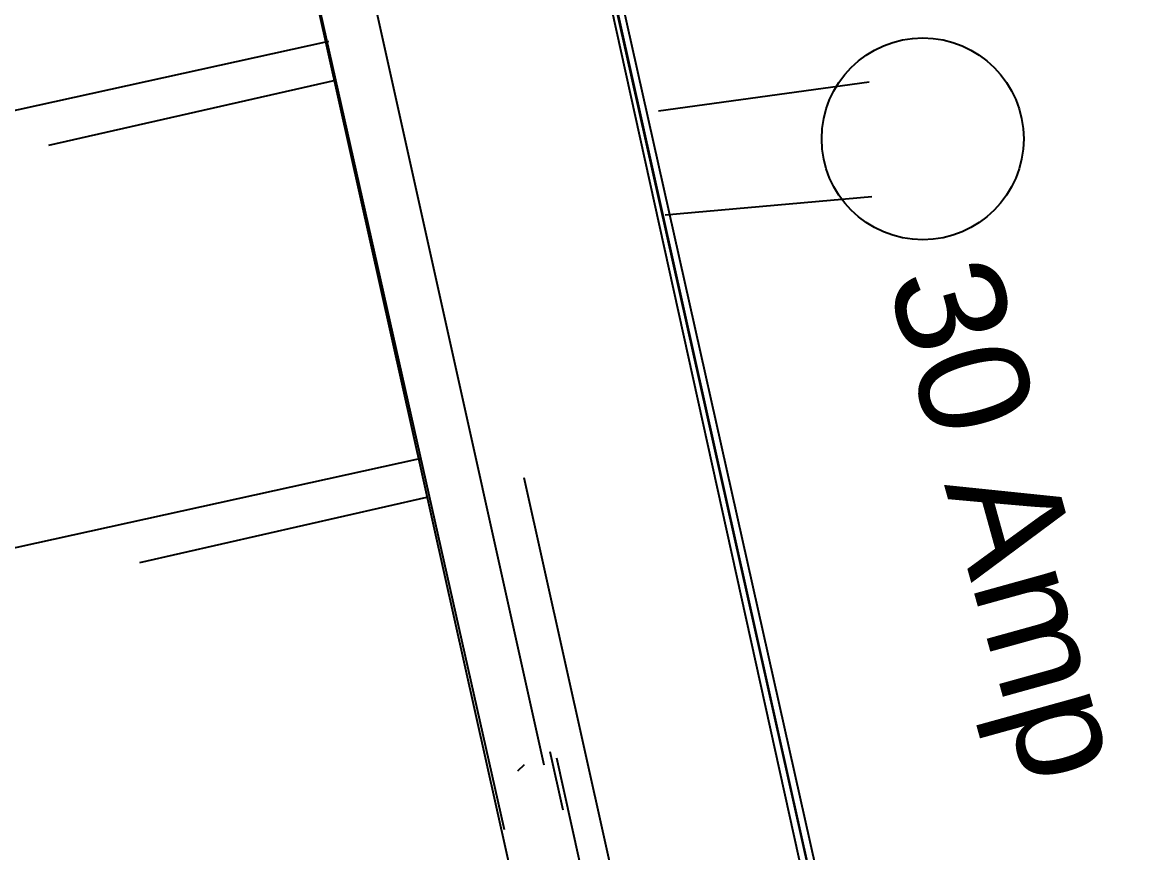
# Model space of a CAD drawing. Header units: inches. Extents: x -1841 to -80, y -100 to 1021.
# Drawn here: x -584.64 to -570.49, y 541.26 to 551.8 of the extents above; entities that cross this region are included whole.
import ezdxf

# ---------------------------------------------------------------- set-up
doc = ezdxf.new("R2010")
doc.units = ezdxf.units.IN
doc.header["$MEASUREMENT"] = 0
doc.layers.add('PDF_Geometry', color=7, linetype='Continuous', true_color=0x777777)
doc.styles.get("Standard").update_dxf_attribs({"font": 'arial.ttf'})

msp = doc.modelspace()

# ---------------------------------------------------------------- linework, layer by layer
at = {"color": 7, "lineweight": 25}
for p, q in [((-573.893, 551.039), (-576.567, 550.67)), ((-573.86, 549.584), (-576.485, 549.353))]:
    msp.add_line(p, q, dxfattribs=at)
msp.add_circle((-573.215, 550.32), 1.282, dxfattribs=at)
at = {"layer": 'PDF_Geometry', "color": 7, "lineweight": 25}
for points in [[(-588.614, 581.421), (-587.621, 576.954), (-585.801, 577.368), (-578.025, 542.375)], [(-634.03, 531.951), (-633.617, 530.38), (-619.388, 533.523), (-599.947, 537.825), (-590.103, 493.815), (-592.171, 493.401), (-591.592, 491.002), (-589.607, 491.416), (-584.147, 466.929), (-581.748, 467.425), (-587.208, 491.995), (-567.519, 496.379), (-556.682, 447.489), (-554.035, 448.068), (-565.203, 498.117), (-573.061, 533.358), (-555.11, 537.329), (-555.855, 540.803), (-573.806, 536.749), (-582.906, 578.029)], [(-573.723, 536.832), (-555.855, 540.803), (-573.806, 536.832), (-573.806, 536.749), (-582.906, 578.029), (-573.723, 536.832), (-582.906, 577.947)], [(-573.641, 536.915), (-582.823, 577.947)], [(-578.521, 541.548), (-583.154, 562.146), (-584.478, 568.185), (-583.816, 568.351), (-585.801, 577.285), (-587.538, 576.954), (-587.621, 576.954)], [(-583.154, 562.146), (-582.409, 562.312), (-583.154, 562.146), (-584.478, 568.185), (-583.154, 562.146), (-574.633, 523.927), (-573.889, 524.506), (-577.86, 542.458)], [(-581.913, 556.852), (-600.692, 552.715), (-599.534, 547.421), (-598.375, 542.127), (-579.597, 546.263)], [(-580.755, 551.557), (-599.534, 547.421)], [(-580.672, 551.061), (-584.312, 550.234)], [(-572.896, 521.859), (-578.273, 546.015)], [(-579.514, 545.767), (-583.154, 544.939)], [(-577.777, 541.796), (-577.942, 542.54)], [(-578.273, 542.375), (-578.356, 542.292)]]:
    msp.add_lwpolyline(points, dxfattribs=at)

# ---------------------------------------------------------------- texts
at = {"color": 7, "lineweight": 25}
msp.add_text('30 Amp', height=1.3955, rotation=285.5111, dxfattribs=at).set_placement((-573.67, 548.542))

doc.saveas('drawing.dxf')
